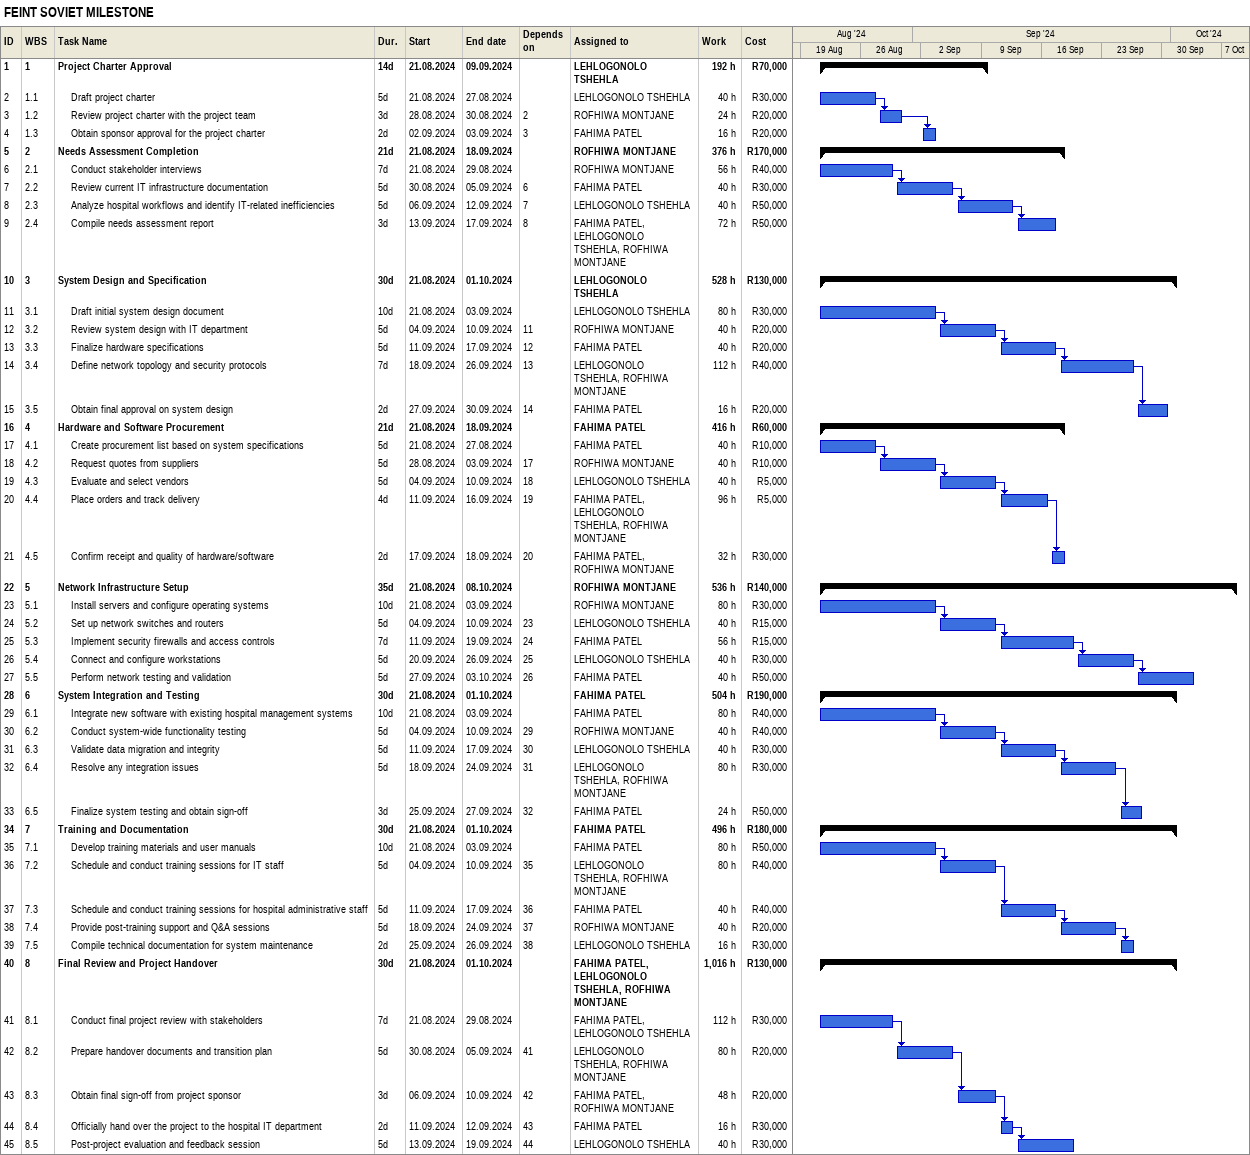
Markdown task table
FEINT SOVIET MILESTONE

| ID | WBS | Task | Duration | Start | Finish | Predecessors | Resources | Work (h) | Cost (R) |
|---|---|---|---|---|---|---|---|---|---|
| 1 | 1 | **Project Charter Approval** | 14d | 2024-08-21 | 2024-09-09 |  | LEHLOGONOLO TSHEHLA | 192 | 70000 |
| 2 | 1.1 | Draft project charter | 5d | 2024-08-21 | 2024-08-27 |  | LEHLOGONOLO TSHEHLA | 40 | 30000 |
| 3 | 1.2 | Review project charter with the project team | 3d | 2024-08-28 | 2024-08-30 | 2 | ROFHIWA MONTJANE | 24 | 20000 |
| 4 | 1.3 | Obtain sponsor approval for the project charter | 2d | 2024-09-02 | 2024-09-03 | 3 | FAHIMA PATEL | 16 | 20000 |
| 5 | 2 | **Needs Assessment Completion** | 21d | 2024-08-21 | 2024-09-18 |  | ROFHIWA MONTJANE | 376 | 170000 |
| 6 | 2.1 | Conduct stakeholder interviews | 7d | 2024-08-21 | 2024-08-29 |  | ROFHIWA MONTJANE | 56 | 40000 |
| 7 | 2.2 | Review current IT infrastructure documentation | 5d | 2024-08-30 | 2024-09-05 | 6 | FAHIMA PATEL | 40 | 30000 |
| 8 | 2.3 | Analyze hospital workflows and identify IT-related inefficiencies | 5d | 2024-09-06 | 2024-09-12 | 7 | LEHLOGONOLO TSHEHLA | 40 | 50000 |
| 9 | 2.4 | Compile needs assessment report | 3d | 2024-09-13 | 2024-09-17 | 8 | FAHIMA PATEL, LEHLOGONOLO TSHEHLA, ROFHIWA MONTJANE | 72 | 50000 |
| 10 | 3 | **System Design and Specification** | 30d | 2024-08-21 | 2024-10-01 |  | LEHLOGONOLO TSHEHLA | 528 | 130000 |
| 11 | 3.1 | Draft initial system design document | 10d | 2024-08-21 | 2024-09-03 |  | LEHLOGONOLO TSHEHLA | 80 | 30000 |
| 12 | 3.2 | Review system design with IT department | 5d | 2024-09-04 | 2024-09-10 | 11 | ROFHIWA MONTJANE | 40 | 20000 |
| 13 | 3.3 | Finalize hardware specifications | 5d | 2024-09-11 | 2024-09-17 | 12 | FAHIMA PATEL | 40 | 20000 |
| 14 | 3.4 | Define network topology and security protocols | 7d | 2024-09-18 | 2024-09-26 | 13 | LEHLOGONOLO TSHEHLA, ROFHIWA MONTJANE | 112 | 40000 |
| 15 | 3.5 | Obtain final approval on system design | 2d | 2024-09-27 | 2024-09-30 | 14 | FAHIMA PATEL | 16 | 20000 |
| 16 | 4 | **Hardware and Software Procurement** | 21d | 2024-08-21 | 2024-09-18 |  | FAHIMA PATEL | 416 | 60000 |
| 17 | 4.1 | Create procurement list based on system specifications | 5d | 2024-08-21 | 2024-08-27 |  | FAHIMA PATEL | 40 | 10000 |
| 18 | 4.2 | Request quotes from suppliers | 5d | 2024-08-28 | 2024-09-03 | 17 | ROFHIWA MONTJANE | 40 | 10000 |
| 19 | 4.3 | Evaluate and select vendors | 5d | 2024-09-04 | 2024-09-10 | 18 | LEHLOGONOLO TSHEHLA | 40 | 5000 |
| 20 | 4.4 | Place orders and track delivery | 4d | 2024-09-11 | 2024-09-16 | 19 | FAHIMA PATEL, LEHLOGONOLO TSHEHLA, ROFHIWA MONTJANE | 96 | 5000 |
| 21 | 4.5 | Confirm receipt and quality of hardware/software | 2d | 2024-09-17 | 2024-09-18 | 20 | FAHIMA PATEL, ROFHIWA MONTJANE | 32 | 30000 |
| 22 | 5 | **Network Infrastructure Setup** | 35d | 2024-08-21 | 2024-10-08 |  | ROFHIWA MONTJANE | 536 | 140000 |
| 23 | 5.1 | Install servers and configure operating systems | 10d | 2024-08-21 | 2024-09-03 |  | ROFHIWA MONTJANE | 80 | 30000 |
| 24 | 5.2 | Set up network switches and routers | 5d | 2024-09-04 | 2024-09-10 | 23 | LEHLOGONOLO TSHEHLA | 40 | 15000 |
| 25 | 5.3 | Implement security firewalls and access controls | 7d | 2024-09-11 | 2024-09-19 | 24 | FAHIMA PATEL | 56 | 15000 |
| 26 | 5.4 | Connect and configure workstations | 5d | 2024-09-20 | 2024-09-26 | 25 | LEHLOGONOLO TSHEHLA | 40 | 30000 |
| 27 | 5.5 | Perform network testing and validation | 5d | 2024-09-27 | 2024-10-03 | 26 | FAHIMA PATEL | 40 | 50000 |
| 28 | 6 | **System Integration and Testing** | 30d | 2024-08-21 | 2024-10-01 |  | FAHIMA PATEL | 504 | 190000 |
| 29 | 6.1 | Integrate new software with existing hospital management systems | 10d | 2024-08-21 | 2024-09-03 |  | FAHIMA PATEL | 80 | 40000 |
| 30 | 6.2 | Conduct system-wide functionality testing | 5d | 2024-09-04 | 2024-09-10 | 29 | ROFHIWA MONTJANE | 40 | 40000 |
| 31 | 6.3 | Validate data migration and integrity | 5d | 2024-09-11 | 2024-09-17 | 30 | LEHLOGONOLO TSHEHLA | 40 | 30000 |
| 32 | 6.4 | Resolve any integration issues | 5d | 2024-09-18 | 2024-09-24 | 31 | LEHLOGONOLO TSHEHLA, ROFHIWA MONTJANE | 80 | 30000 |
| 33 | 6.5 | Finalize system testing and obtain sign-off | 3d | 2024-09-25 | 2024-09-27 | 32 | FAHIMA PATEL | 24 | 50000 |
| 34 | 7 | **Training and Documentation** | 30d | 2024-08-21 | 2024-10-01 |  | FAHIMA PATEL | 496 | 180000 |
| 35 | 7.1 | Develop training materials and user manuals | 10d | 2024-08-21 | 2024-09-03 |  | FAHIMA PATEL | 80 | 50000 |
| 36 | 7.2 | Schedule and conduct training sessions for IT staff | 5d | 2024-09-04 | 2024-09-10 | 35 | LEHLOGONOLO TSHEHLA, ROFHIWA MONTJANE | 80 | 40000 |
| 37 | 7.3 | Schedule and conduct training sessions for hospital administrative staff | 5d | 2024-09-11 | 2024-09-17 | 36 | FAHIMA PATEL | 40 | 40000 |
| 38 | 7.4 | Provide post-training support and Q&A sessions | 5d | 2024-09-18 | 2024-09-24 | 37 | ROFHIWA MONTJANE | 40 | 20000 |
| 39 | 7.5 | Compile technical documentation for system maintenance | 2d | 2024-09-25 | 2024-09-26 | 38 | LEHLOGONOLO TSHEHLA | 16 | 30000 |
| 40 | 8 | **Final Review and Project Handover** | 30d | 2024-08-21 | 2024-10-01 |  | FAHIMA PATEL, LEHLOGONOLO TSHEHLA, ROFHIWA MONTJANE | 1016 | 130000 |
| 41 | 8.1 | Conduct final project review with stakeholders | 7d | 2024-08-21 | 2024-08-29 |  | FAHIMA PATEL, LEHLOGONOLO TSHEHLA | 112 | 30000 |
| 42 | 8.2 | Prepare handover documents and transition plan | 5d | 2024-08-30 | 2024-09-05 | 41 | LEHLOGONOLO TSHEHLA, ROFHIWA MONTJANE | 80 | 20000 |
| 43 | 8.3 | Obtain final sign-off from project sponsor | 3d | 2024-09-06 | 2024-09-10 | 42 | FAHIMA PATEL, ROFHIWA MONTJANE | 48 | 20000 |
| 44 | 8.4 | Officially hand over the project to the hospital IT department | 2d | 2024-09-11 | 2024-09-12 | 43 | FAHIMA PATEL | 16 | 30000 |
| 45 | 8.5 | Post-project evaluation and feedback session | 5d | 2024-09-13 | 2024-09-19 | 44 | LEHLOGONOLO TSHEHLA | 40 | 30000 |
